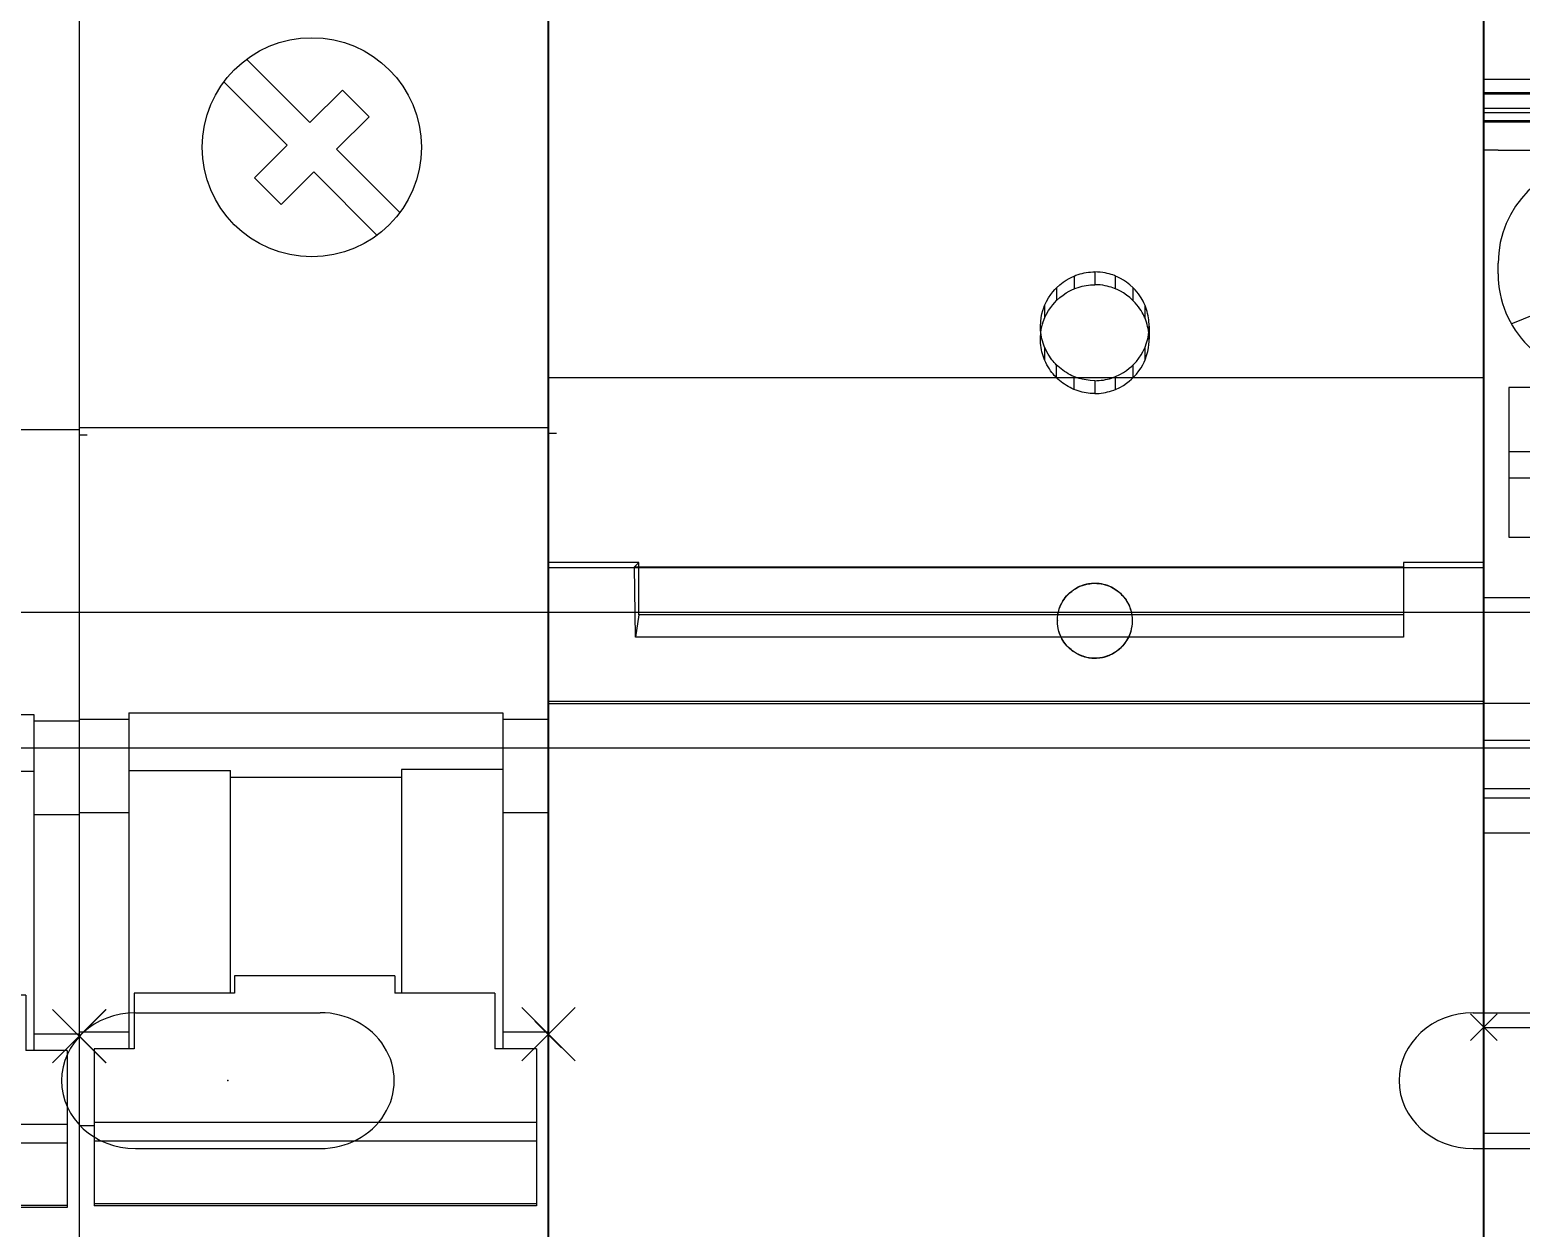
# Model space of a CAD drawing. Header units: inches. Extents: x -13.2 to 36, y -6.6 to 12.8.
# Drawn here: x 23.113 to 25.309, y 2.533 to 4.298 of the extents above; entities that cross this region are included whole.
import ezdxf
from ezdxf.enums import TextEntityAlignment as Align

# ---------------------------------------------------------------- set-up
doc = ezdxf.new("R2010")
doc.units = ezdxf.units.IN
doc.header["$MEASUREMENT"] = 0
for name, color, linetype in [('MAIN-1', 7, 'Continuous'), ('MAIN-2', 7, 'Continuous'), ('PSYMS', 7, 'Continuous'), ('SYMS', 7, 'Continuous')]:
    doc.layers.add(name, color=color, linetype=linetype)
doc.styles.get("Standard").update_dxf_attribs({"font": 'arial.ttf'})

# ---------------------------------------------------------------- blocks, each defined once
blk = doc.blocks.new('FP_FAZ-xxx-1-NA')
for p, q in [((0, 1.6142), (0, -1.5945)), ((0.691, 1.6142), (0.691, -0.0948)), ((0.3396, 1.3454), (0.2463, 1.4387)), ((0.2129, 1.4053), (0.3062, 1.312)), ((0.3875, 1.3933), (0.3396, 1.3454)), ((0.4268, 1.354), (0.3875, 1.3933)), ((0.3789, 1.3061), (0.4268, 1.354)), ((0.3062, 1.312), (0.2583, 1.2641)), ((0.4722, 1.2128), (0.3789, 1.3061)), ((0.2583, 1.2641), (0.2976, 1.2248)), ((0.2976, 1.2248), (0.3455, 1.2727)), ((0.3455, 1.2727), (0.4387, 1.1794)), ((0.691, 0.8957), (0, 0.8957)), ((0.7028, 0.8878), (0.691, 0.8878)), ((0.0729, 0.4665), (0, 0.4665)), ((0.0729, 0.4764), (0.624, 0.4764)), ((0.0729, 0.4764), (0.0729, -0.0185)), ((0.624, 0.4764), (0.624, -0.0185)), ((0.691, 0.4665), (0.624, 0.4665)), ((0.0729, 0.3911), (0.2225, 0.3911)), ((0.2225, 0.0631), (0.2225, 0.3911)), ((0.4744, 0.3808), (0.2225, 0.3808)), ((0.624, 0.3925), (0.4744, 0.3925)), ((0.4744, 0.3925), (0.4744, 0.0631)), ((0.0729, 0.3287), (0, 0.3287)), ((0.691, 0.3287), (0.624, 0.3287)), ((0.4646, 0.0888), (0.2284, 0.0888)), ((0.2284, 0.0888), (0.2284, 0.0631)), ((0.4646, 0.0888), (0.4646, 0.0631)), ((0.2284, 0.0631), (0.0807, 0.0631)), ((0.0807, 0.0631), (0.0807, -0.0185)), ((0.6122, 0.0631), (0.4646, 0.0631)), ((0.6122, 0.0631), (0.6122, -0.0185)), ((0.0394, 0.0394), (-0.0394, -0.0394)), ((-0.0394, 0.0394), (0.0394, -0.0394)), ((0.7303, 0.0421), (0.6516, -0.0366)), ((0.6516, 0.0421), (0.7303, -0.0366)), ((0.0729, 0.0059), (0, 0.0059)), ((0.691, 0.0059), (0.624, 0.0059)), ((0.0217, -0.0185), (0.0217, -0.2498)), ((0.0807, -0.0185), (0.0217, -0.0185)), ((0.6732, -0.0185), (0.6122, -0.0185)), ((0.6732, -0.0185), (0.6732, -0.2498)), ((0.691, -0.0948), (0.691, -1.5945)), ((0.6732, -0.1272), (0.0217, -0.1272)), ((0.0217, -0.1319), (0, -0.1319)), ((0.6732, -0.1549), (0.0217, -0.1549)), ((0.6732, -0.2468), (0.0217, -0.2468)), ((0.6732, -0.2498), (0.0217, -0.2498))]:
    blk.add_line(p, q)
blk.add_circle((0.3425, 1.3091), 0.1614)
blk = doc.blocks.new('11104663')
for p, q in [((-0.0297, 64.8474), (0.0097, 64.808)), ((-0.0297, 64.808), (0.0097, 64.8474)), ((1.3483, 64.8581), (1.3876, 64.8188)), ((1.3483, 64.8188), (1.3876, 64.8581))]:
    blk.add_line(p, q)
at = {"layer": 'MAIN-1'}
for p, q in [((-0.01, 62.3658), (-0.01, 67.4839)), ((-0.0096, 67.4835), (-0.0096, 63.7298)), ((1.3676, 63.7298), (1.3676, 67.4835)), ((1.368, 67.4839), (1.368, 62.3658)), ((0.7483, 65.9357), (0.753, 65.9388)), ((0.753, 65.9388), (0.7573, 65.9413)), ((0.7573, 65.9413), (0.7612, 65.9433)), ((0.7612, 65.9433), (0.7645, 65.9447)), ((0.7645, 65.9447), (0.7674, 65.9459)), ((0.7645, 65.9447), (0.7645, 65.942)), ((0.7645, 65.942), (0.7645, 65.9393)), ((0.7645, 65.9393), (0.7645, 65.9366)), ((0.7674, 65.9459), (0.7704, 65.9469)), ((0.7704, 65.9469), (0.7734, 65.9478)), ((0.7734, 65.9478), (0.7764, 65.9486)), ((0.7764, 65.9486), (0.7795, 65.9493)), ((0.7795, 65.9493), (0.7826, 65.9498)), ((0.7826, 65.9498), (0.7857, 65.9503)), ((0.7857, 65.9503), (0.7888, 65.9506)), ((0.7888, 65.9506), (0.792, 65.9508)), ((0.792, 65.9508), (0.7951, 65.9508)), ((0.7951, 65.9508), (0.7951, 65.932)), ((0.7992, 65.9507), (0.7951, 65.9508)), ((0.8031, 65.9504), (0.7992, 65.9507)), ((0.8068, 65.95), (0.8031, 65.9504)), ((0.8103, 65.9494), (0.8068, 65.95)), ((0.8135, 65.9487), (0.8103, 65.9494)), ((0.8165, 65.9479), (0.8135, 65.9487)), ((0.8192, 65.9471), (0.8165, 65.9479)), ((0.8217, 65.9463), (0.8192, 65.9471)), ((0.8239, 65.9455), (0.8217, 65.9463)), ((0.8258, 65.9447), (0.8239, 65.9455)), ((0.8258, 65.942), (0.8258, 65.9447)), ((0.8291, 65.9433), (0.8258, 65.9447)), ((0.8258, 65.9393), (0.8258, 65.942)), ((0.8258, 65.9366), (0.8258, 65.9393)), ((0.8329, 65.9413), (0.8291, 65.9433)), ((0.8373, 65.9388), (0.8329, 65.9413)), ((0.8419, 65.9357), (0.8373, 65.9388)), ((0.727, 65.9128), (0.7302, 65.9175)), ((0.7302, 65.9175), (0.7332, 65.9215)), ((0.7332, 65.9215), (0.736, 65.9247)), ((0.736, 65.9247), (0.7385, 65.9273)), ((0.7385, 65.9273), (0.7434, 65.9319)), ((0.7385, 65.9273), (0.7385, 65.9246)), ((0.7385, 65.9246), (0.7385, 65.9219)), ((0.7385, 65.9219), (0.7385, 65.9192)), ((0.7385, 65.9192), (0.7385, 65.9165)), ((0.7385, 65.9165), (0.7385, 65.9138)), ((0.7434, 65.9319), (0.7483, 65.9357)), ((0.7434, 65.913), (0.7483, 65.9168)), ((0.7483, 65.9168), (0.753, 65.92)), ((0.753, 65.92), (0.7573, 65.9225)), ((0.7573, 65.9225), (0.7612, 65.9244)), ((0.7612, 65.9244), (0.7645, 65.9259)), ((0.7645, 65.9366), (0.7645, 65.9339)), ((0.7645, 65.9339), (0.7645, 65.9312)), ((0.7645, 65.9312), (0.7645, 65.9285)), ((0.7645, 65.9285), (0.7645, 65.9259)), ((0.7645, 65.9259), (0.7674, 65.927)), ((0.7674, 65.927), (0.7704, 65.928)), ((0.7704, 65.928), (0.7734, 65.929)), ((0.7734, 65.929), (0.7764, 65.9297)), ((0.7764, 65.9297), (0.7795, 65.9304)), ((0.7795, 65.9304), (0.7826, 65.931)), ((0.7826, 65.931), (0.7857, 65.9314)), ((0.7857, 65.9314), (0.7888, 65.9317)), ((0.7888, 65.9317), (0.792, 65.9319)), ((0.792, 65.9319), (0.7951, 65.932)), ((0.7992, 65.9319), (0.7951, 65.932)), ((0.8031, 65.9316), (0.7992, 65.9319)), ((0.8068, 65.9311), (0.8031, 65.9316)), ((0.8103, 65.9305), (0.8068, 65.9311)), ((0.8135, 65.9298), (0.8103, 65.9305)), ((0.8165, 65.9291), (0.8135, 65.9298)), ((0.8192, 65.9282), (0.8165, 65.9291)), ((0.8217, 65.9274), (0.8192, 65.9282)), ((0.8239, 65.9266), (0.8217, 65.9274)), ((0.8258, 65.9258), (0.8239, 65.9266)), ((0.8258, 65.9339), (0.8258, 65.9366)), ((0.8258, 65.9312), (0.8258, 65.9339)), ((0.8258, 65.9285), (0.8258, 65.9312)), ((0.8258, 65.9258), (0.8258, 65.9285)), ((0.8291, 65.9244), (0.8258, 65.9258)), ((0.8329, 65.9224), (0.8291, 65.9244)), ((0.8373, 65.9199), (0.8329, 65.9224)), ((0.8419, 65.9168), (0.8373, 65.9199)), ((0.8468, 65.9319), (0.8419, 65.9357)), ((0.8468, 65.913), (0.8419, 65.9168)), ((0.8518, 65.9273), (0.8468, 65.9319)), ((0.8546, 65.9243), (0.8518, 65.9273)), ((0.8518, 65.9246), (0.8518, 65.9273)), ((0.8518, 65.9219), (0.8518, 65.9246)), ((0.8518, 65.9192), (0.8518, 65.9219)), ((0.8518, 65.9165), (0.8518, 65.9192)), ((0.8518, 65.9138), (0.8518, 65.9165)), ((0.8571, 65.9214), (0.8546, 65.9243)), ((0.8594, 65.9185), (0.8571, 65.9214)), ((0.8614, 65.9156), (0.8594, 65.9185)), ((0.7172, 65.8891), (0.7185, 65.8939)), ((0.7185, 65.8939), (0.7199, 65.898)), ((0.7199, 65.898), (0.7212, 65.9014)), ((0.7212, 65.9014), (0.724, 65.9075)), ((0.7212, 65.9014), (0.7212, 65.8987)), ((0.7212, 65.8987), (0.7212, 65.896)), ((0.7212, 65.896), (0.7212, 65.8933)), ((0.724, 65.9075), (0.727, 65.9128)), ((0.724, 65.8886), (0.727, 65.894)), ((0.727, 65.894), (0.7302, 65.8986)), ((0.7302, 65.8986), (0.7332, 65.9026)), ((0.7332, 65.9026), (0.736, 65.9059)), ((0.736, 65.9059), (0.7385, 65.9085)), ((0.7385, 65.9138), (0.7385, 65.9112)), ((0.7385, 65.9085), (0.7434, 65.913)), ((0.7385, 65.9112), (0.7385, 65.9085)), ((0.8518, 65.9084), (0.8468, 65.913)), ((0.8518, 65.9111), (0.8518, 65.9138)), ((0.8518, 65.9084), (0.8518, 65.9111)), ((0.8546, 65.9055), (0.8518, 65.9084)), ((0.8571, 65.9025), (0.8546, 65.9055)), ((0.8594, 65.8996), (0.8571, 65.9025)), ((0.8614, 65.8967), (0.8594, 65.8996)), ((0.8632, 65.9128), (0.8614, 65.9156)), ((0.8632, 65.894), (0.8614, 65.8967)), ((0.8648, 65.9102), (0.8632, 65.9128)), ((0.8648, 65.8913), (0.8632, 65.894)), ((0.8661, 65.9077), (0.8648, 65.9102)), ((0.8673, 65.9054), (0.8661, 65.9077)), ((0.8682, 65.9032), (0.8673, 65.9054)), ((0.8691, 65.9013), (0.8682, 65.9032)), ((0.8702, 65.8984), (0.8691, 65.9013)), ((0.8691, 65.8987), (0.8691, 65.9013)), ((0.8691, 65.896), (0.8691, 65.8987)), ((0.8691, 65.8933), (0.8691, 65.896)), ((0.8712, 65.8955), (0.8702, 65.8984)), ((0.8721, 65.8925), (0.8712, 65.8955)), ((0.7151, 65.8708), (0.7154, 65.8775)), ((0.7154, 65.8775), (0.7161, 65.8836)), ((0.7161, 65.8836), (0.7172, 65.8891)), ((0.7172, 65.87), (0.7181, 65.8737)), ((0.7181, 65.8737), (0.7192, 65.8771)), ((0.7192, 65.8771), (0.7202, 65.88)), ((0.7202, 65.88), (0.7212, 65.8825)), ((0.7212, 65.8933), (0.7212, 65.8906)), ((0.7212, 65.8906), (0.7212, 65.8879)), ((0.7212, 65.8825), (0.724, 65.8886)), ((0.7212, 65.8879), (0.7212, 65.8852)), ((0.7212, 65.8852), (0.7212, 65.8825)), ((0.8661, 65.8888), (0.8648, 65.8913)), ((0.8673, 65.8865), (0.8661, 65.8888)), ((0.8682, 65.8844), (0.8673, 65.8865)), ((0.8691, 65.8825), (0.8682, 65.8844)), ((0.8691, 65.8906), (0.8691, 65.8933)), ((0.8691, 65.8879), (0.8691, 65.8906)), ((0.8691, 65.8852), (0.8691, 65.8879)), ((0.8691, 65.8825), (0.8691, 65.8852)), ((0.8702, 65.8796), (0.8691, 65.8825)), ((0.8712, 65.8766), (0.8702, 65.8796)), ((0.8721, 65.8736), (0.8712, 65.8766)), ((0.8729, 65.8894), (0.8721, 65.8925)), ((0.8729, 65.8705), (0.8721, 65.8736)), ((0.8736, 65.8864), (0.8729, 65.8894)), ((0.8741, 65.8833), (0.8736, 65.8864)), ((0.8746, 65.8802), (0.8741, 65.8833)), ((0.8749, 65.8771), (0.8746, 65.8802)), ((0.8751, 65.8739), (0.8749, 65.8771)), ((0.8751, 65.8708), (0.8751, 65.8739)), ((0.7152, 65.8677), (0.7151, 65.8708)), ((0.7151, 65.8708), (0.7151, 65.8707)), ((0.7153, 65.8645), (0.7152, 65.8677)), ((0.7156, 65.8614), (0.7153, 65.8645)), ((0.7161, 65.8583), (0.7156, 65.8614)), ((0.7157, 65.8613), (0.7163, 65.8658)), ((0.7166, 65.8552), (0.7161, 65.8583)), ((0.7163, 65.8658), (0.7172, 65.87)), ((0.7173, 65.8522), (0.7166, 65.8552)), ((0.7181, 65.8491), (0.7173, 65.8522)), ((0.8714, 65.8465), (0.873, 65.8525)), ((0.8736, 65.8675), (0.8729, 65.8705)), ((0.873, 65.8525), (0.8741, 65.858)), ((0.8741, 65.8644), (0.8736, 65.8675)), ((0.8746, 65.8613), (0.8741, 65.8644)), ((0.8741, 65.858), (0.8748, 65.8629)), ((0.8748, 65.8629), (0.8751, 65.8672)), ((0.8751, 65.8672), (0.8751, 65.8708)), ((0.8751, 65.8708), (0.8751, 65.8707)), ((0.719, 65.8461), (0.7181, 65.8491)), ((0.72, 65.8431), (0.719, 65.8461)), ((0.7211, 65.8402), (0.72, 65.8431)), ((0.7228, 65.8365), (0.7211, 65.8402)), ((0.7245, 65.833), (0.7228, 65.8365)), ((0.7264, 65.8297), (0.7245, 65.833)), ((0.7282, 65.8268), (0.7264, 65.8297)), ((0.8601, 65.824), (0.8632, 65.8287)), ((0.8632, 65.8287), (0.8657, 65.833)), ((0.8657, 65.833), (0.8677, 65.8369)), ((0.8677, 65.8369), (0.8691, 65.8402)), ((0.8691, 65.8402), (0.8714, 65.8465)), ((0.7301, 65.8241), (0.7282, 65.8268)), ((0.7319, 65.8216), (0.7301, 65.8241)), ((0.7337, 65.8194), (0.7319, 65.8216)), ((0.7354, 65.8174), (0.7337, 65.8194)), ((0.737, 65.8157), (0.7354, 65.8174)), ((0.7384, 65.8142), (0.737, 65.8157)), ((0.7407, 65.812), (0.7384, 65.8142)), ((0.743, 65.8099), (0.7407, 65.812)), ((0.7455, 65.8079), (0.743, 65.8099)), ((0.748, 65.806), (0.7455, 65.8079)), ((0.7506, 65.8042), (0.748, 65.806)), ((0.842, 65.8058), (0.8459, 65.8089)), ((0.8459, 65.8089), (0.8492, 65.8117)), ((0.8492, 65.8117), (0.8518, 65.8142)), ((0.8518, 65.8142), (0.8563, 65.8191)), ((0.8563, 65.8191), (0.8601, 65.824)), ((0.7532, 65.8025), (0.7506, 65.8042)), ((0.7559, 65.8009), (0.7532, 65.8025)), ((0.7587, 65.7994), (0.7559, 65.8009)), ((0.7615, 65.798), (0.7587, 65.7994)), ((0.7644, 65.7968), (0.7615, 65.798)), ((0.7677, 65.7955), (0.7644, 65.7968)), ((0.7719, 65.7941), (0.7677, 65.7955)), ((0.7767, 65.7928), (0.7719, 65.7941)), ((0.7822, 65.7917), (0.7767, 65.7928)), ((0.7884, 65.7909), (0.7822, 65.7917)), ((0.7951, 65.7906), (0.7884, 65.7909)), ((0.7951, 65.7906), (0.7983, 65.7907)), ((0.7983, 65.7907), (0.8014, 65.7909)), ((0.8014, 65.7909), (0.8046, 65.7912)), ((0.8046, 65.7912), (0.8077, 65.7916)), ((0.8077, 65.7916), (0.8108, 65.7922)), ((0.8108, 65.7922), (0.8138, 65.7928)), ((0.8138, 65.7928), (0.8169, 65.7936)), ((0.8169, 65.7936), (0.8199, 65.7946)), ((0.8199, 65.7946), (0.8229, 65.7956)), ((0.8229, 65.7956), (0.8258, 65.7968)), ((0.8258, 65.7968), (0.8319, 65.7996)), ((0.8319, 65.7996), (0.8373, 65.8027)), ((0.8373, 65.8027), (0.842, 65.8058)), ((0.7559, 65.4761), (0.7585, 65.4786)), ((0.7559, 65.4757), (0.7585, 65.4782)), ((0.7585, 65.4786), (0.7611, 65.4808)), ((0.7585, 65.4782), (0.7611, 65.4804)), ((0.7585, 65.4786), (0.7585, 65.4785)), ((0.7585, 65.4786), (0.7585, 65.4786)), ((0.7585, 65.4785), (0.7585, 65.4784)), ((0.7585, 65.4785), (0.7585, 65.4785)), ((0.7585, 65.4784), (0.7585, 65.4783)), ((0.7585, 65.4783), (0.7585, 65.4782)), ((0.7585, 65.4783), (0.7585, 65.4783)), ((0.7611, 65.4808), (0.7638, 65.4828)), ((0.7611, 65.4804), (0.7638, 65.4825)), ((0.7638, 65.4828), (0.7667, 65.4847)), ((0.7638, 65.4825), (0.7667, 65.4843)), ((0.7667, 65.4847), (0.7697, 65.4864)), ((0.7667, 65.4843), (0.7697, 65.486)), ((0.7697, 65.4864), (0.7728, 65.4879)), ((0.7697, 65.486), (0.7728, 65.4875)), ((0.7728, 65.4879), (0.776, 65.4892)), ((0.7728, 65.4875), (0.776, 65.4888)), ((0.776, 65.4892), (0.7772, 65.4896)), ((0.776, 65.4888), (0.7772, 65.4892)), ((0.776, 65.4892), (0.776, 65.4891)), ((0.776, 65.4891), (0.776, 65.489)), ((0.776, 65.4891), (0.776, 65.4891)), ((0.776, 65.489), (0.776, 65.4889)), ((0.776, 65.489), (0.776, 65.489)), ((0.776, 65.4889), (0.776, 65.4888)), ((0.776, 65.4889), (0.776, 65.4889)), ((0.7772, 65.4896), (0.7785, 65.49)), ((0.7772, 65.4892), (0.7785, 65.4897)), ((0.7785, 65.49), (0.78, 65.4905)), ((0.7785, 65.4897), (0.78, 65.4901)), ((0.78, 65.4905), (0.7817, 65.4909)), ((0.78, 65.4901), (0.7817, 65.4906)), ((0.7817, 65.4909), (0.7836, 65.4914)), ((0.7817, 65.4906), (0.7836, 65.491)), ((0.7836, 65.4914), (0.7856, 65.4918)), ((0.7836, 65.491), (0.7856, 65.4914)), ((0.7856, 65.4918), (0.7878, 65.4921)), ((0.7856, 65.4914), (0.7878, 65.4917)), ((0.7878, 65.4921), (0.7901, 65.4924)), ((0.7878, 65.4917), (0.7901, 65.492)), ((0.7901, 65.4924), (0.7925, 65.4925)), ((0.7901, 65.492), (0.7925, 65.4922)), ((0.7925, 65.4925), (0.7951, 65.4926)), ((0.7925, 65.4922), (0.7951, 65.4922)), ((0.7951, 65.4926), (0.7951, 65.4922)), ((0.7951, 65.4926), (0.7982, 65.4925)), ((0.7951, 65.4922), (0.7982, 65.4921)), ((0.7982, 65.4925), (0.8013, 65.4923)), ((0.7982, 65.4921), (0.8013, 65.4919)), ((0.8013, 65.4923), (0.8044, 65.4918)), ((0.8013, 65.4919), (0.8044, 65.4914)), ((0.8044, 65.4918), (0.8075, 65.4912)), ((0.8044, 65.4914), (0.8075, 65.4908)), ((0.8075, 65.4912), (0.8106, 65.4904)), ((0.8075, 65.4908), (0.8106, 65.49)), ((0.8106, 65.4904), (0.8137, 65.4894)), ((0.8106, 65.49), (0.8137, 65.489)), ((0.8137, 65.4894), (0.8137, 65.4893)), ((0.8137, 65.4894), (0.8166, 65.4882)), ((0.8137, 65.4893), (0.8137, 65.4892)), ((0.8137, 65.4893), (0.8137, 65.4893)), ((0.8137, 65.4892), (0.8137, 65.4891)), ((0.8137, 65.4892), (0.8137, 65.4892)), ((0.8137, 65.4891), (0.8137, 65.489)), ((0.8137, 65.489), (0.8137, 65.489)), ((0.8137, 65.489), (0.8166, 65.4879)), ((0.8166, 65.4882), (0.8195, 65.4869)), ((0.8166, 65.4879), (0.8195, 65.4865)), ((0.8195, 65.4869), (0.8224, 65.4854)), ((0.8195, 65.4865), (0.8224, 65.485)), ((0.8224, 65.4854), (0.8252, 65.4836)), ((0.8224, 65.485), (0.8252, 65.4832)), ((0.8252, 65.4836), (0.8281, 65.4816)), ((0.8252, 65.4832), (0.8281, 65.4812)), ((0.8281, 65.4816), (0.8309, 65.4794)), ((0.8281, 65.4812), (0.8309, 65.479)), ((0.8309, 65.4794), (0.8309, 65.4793)), ((0.8309, 65.4794), (0.8328, 65.4777)), ((0.8309, 65.4793), (0.8309, 65.4792)), ((0.8309, 65.4793), (0.8309, 65.4793)), ((0.8309, 65.4792), (0.8309, 65.4791)), ((0.8309, 65.4792), (0.8309, 65.4792)), ((0.8309, 65.4791), (0.8309, 65.479)), ((0.8309, 65.479), (0.8309, 65.479)), ((0.8309, 65.479), (0.8328, 65.4773)), ((0.8328, 65.4777), (0.8346, 65.4758)), ((0.8328, 65.4773), (0.8346, 65.4755)), ((0.742, 65.4521), (0.7428, 65.4547)), ((0.7428, 65.4547), (0.7438, 65.4575)), ((0.7428, 65.4544), (0.7438, 65.4571)), ((0.7438, 65.4575), (0.7443, 65.4588)), ((0.7438, 65.4571), (0.7443, 65.4584)), ((0.7438, 65.4575), (0.7438, 65.4574)), ((0.7438, 65.4574), (0.7438, 65.4573)), ((0.7438, 65.4574), (0.7438, 65.4574)), ((0.7438, 65.4573), (0.7438, 65.4572)), ((0.7438, 65.4572), (0.7438, 65.4571)), ((0.7438, 65.4572), (0.7438, 65.4572)), ((0.7438, 65.4571), (0.7438, 65.4571)), ((0.7443, 65.4588), (0.745, 65.4603)), ((0.7443, 65.4584), (0.745, 65.46)), ((0.745, 65.4603), (0.7459, 65.4622)), ((0.745, 65.46), (0.7459, 65.4618)), ((0.7459, 65.4622), (0.747, 65.4642)), ((0.7459, 65.4618), (0.747, 65.4638)), ((0.747, 65.4642), (0.7482, 65.4664)), ((0.747, 65.4638), (0.7482, 65.466)), ((0.7482, 65.4664), (0.7498, 65.4687)), ((0.7482, 65.466), (0.7498, 65.4683)), ((0.7498, 65.4687), (0.7515, 65.4711)), ((0.7498, 65.4683), (0.7515, 65.4708)), ((0.7515, 65.4711), (0.7536, 65.4736)), ((0.7515, 65.4708), (0.7536, 65.4732)), ((0.7536, 65.4736), (0.7559, 65.4761)), ((0.7536, 65.4732), (0.7559, 65.4757)), ((0.8346, 65.4758), (0.8364, 65.4739)), ((0.8346, 65.4755), (0.8364, 65.4736)), ((0.8364, 65.4739), (0.8381, 65.472)), ((0.8364, 65.4736), (0.8381, 65.4716)), ((0.8381, 65.472), (0.8396, 65.4699)), ((0.8381, 65.4716), (0.8396, 65.4695)), ((0.8396, 65.4699), (0.8411, 65.4677)), ((0.8396, 65.4695), (0.8411, 65.4674)), ((0.8411, 65.4677), (0.8425, 65.4655)), ((0.8411, 65.4674), (0.8425, 65.4651)), ((0.8425, 65.4655), (0.8438, 65.4632)), ((0.8425, 65.4651), (0.8438, 65.4628)), ((0.8438, 65.4632), (0.845, 65.4608)), ((0.8438, 65.4628), (0.845, 65.4605)), ((0.845, 65.4608), (0.8461, 65.4584)), ((0.845, 65.4605), (0.8461, 65.458)), ((0.8461, 65.4584), (0.8461, 65.4583)), ((0.8461, 65.4584), (0.8468, 65.4565)), ((0.8461, 65.4583), (0.8461, 65.4582)), ((0.8461, 65.4583), (0.8461, 65.4583)), ((0.8461, 65.4582), (0.8461, 65.4581)), ((0.8461, 65.4582), (0.8461, 65.4582)), ((0.8461, 65.4581), (0.8461, 65.458)), ((0.8461, 65.4581), (0.8461, 65.4581)), ((0.8461, 65.458), (0.8468, 65.4562)), ((0.8468, 65.4565), (0.8475, 65.4546)), ((0.8468, 65.4562), (0.8474, 65.4543)), ((0.8475, 65.4546), (0.8481, 65.4527)), ((0.74, 65.4396), (0.7401, 65.4412)), ((0.74, 65.4384), (0.7401, 65.4397)), ((0.74, 65.4383), (0.74, 65.4396)), ((0.74, 65.4373), (0.74, 65.4384)), ((0.74, 65.4373), (0.74, 65.4383)), ((0.74, 65.4353), (0.74, 65.4373)), ((0.74, 65.4372), (0.74, 65.4373)), ((0.74, 65.4371), (0.74, 65.4372)), ((0.74, 65.4371), (0.74, 65.4371)), ((0.74, 65.437), (0.74, 65.4371)), ((0.74, 65.437), (0.74, 65.437)), ((0.74, 65.4369), (0.74, 65.437)), ((0.7402, 65.4327), (0.74, 65.4353)), ((0.7401, 65.4412), (0.7403, 65.443)), ((0.7401, 65.4397), (0.7402, 65.4413)), ((0.7402, 65.4413), (0.7403, 65.4431)), ((0.7406, 65.4294), (0.7402, 65.4327)), ((0.7403, 65.443), (0.7405, 65.445)), ((0.7403, 65.4431), (0.7406, 65.445)), ((0.7405, 65.445), (0.7409, 65.4472)), ((0.7406, 65.445), (0.741, 65.4472)), ((0.7409, 65.4472), (0.7414, 65.4496)), ((0.741, 65.4472), (0.7414, 65.4495)), ((0.7414, 65.4496), (0.742, 65.4521)), ((0.7414, 65.4495), (0.7421, 65.4519)), ((0.7421, 65.4519), (0.7428, 65.4544)), ((0.8474, 65.4543), (0.848, 65.4524)), ((0.848, 65.4524), (0.8486, 65.4504)), ((0.8481, 65.4527), (0.8486, 65.4506)), ((0.8486, 65.4506), (0.8491, 65.4485)), ((0.8486, 65.4504), (0.849, 65.4483)), ((0.849, 65.4483), (0.8494, 65.4462)), ((0.8491, 65.4485), (0.8495, 65.4464)), ((0.8494, 65.4462), (0.8498, 65.4441)), ((0.8495, 65.4464), (0.8498, 65.4442)), ((0.8501, 65.4329), (0.8496, 65.4288)), ((0.8498, 65.4442), (0.85, 65.4419)), ((0.8498, 65.4441), (0.85, 65.4418)), ((0.85, 65.4419), (0.8502, 65.4396)), ((0.85, 65.4418), (0.8502, 65.4396)), ((0.8502, 65.4373), (0.8501, 65.4329)), ((0.8502, 65.4396), (0.8502, 65.4373)), ((0.8502, 65.4396), (0.8502, 65.4373)), ((0.8502, 65.4373), (0.8502, 65.4372)), ((0.8502, 65.4372), (0.8502, 65.4371)), ((0.8502, 65.4371), (0.8502, 65.437)), ((0.8502, 65.4371), (0.8502, 65.4371)), ((0.8502, 65.437), (0.8502, 65.4369)), ((0.8502, 65.437), (0.8502, 65.437)), ((0.7412, 65.4257), (0.7406, 65.4294)), ((0.7422, 65.4217), (0.7412, 65.4257)), ((0.7437, 65.4173), (0.7422, 65.4217)), ((0.7451, 65.414), (0.7437, 65.4173)), ((0.7466, 65.4111), (0.7451, 65.414)), ((0.7481, 65.4084), (0.7466, 65.4111)), ((0.8438, 65.4113), (0.8424, 65.4089)), ((0.845, 65.4137), (0.8438, 65.4113)), ((0.8461, 65.4162), (0.845, 65.4137)), ((0.8471, 65.4188), (0.8461, 65.4162)), ((0.848, 65.4218), (0.8471, 65.4188)), ((0.8489, 65.4251), (0.848, 65.4218)), ((0.8496, 65.4288), (0.8489, 65.4251)), ((0.7497, 65.4059), (0.7481, 65.4084)), ((0.7513, 65.4037), (0.7497, 65.4059)), ((0.7529, 65.4017), (0.7513, 65.4037)), ((0.7545, 65.3999), (0.7529, 65.4017)), ((0.7559, 65.3984), (0.7545, 65.3999)), ((0.7572, 65.3971), (0.7559, 65.3984)), ((0.7584, 65.396), (0.7572, 65.3971)), ((0.7601, 65.3946), (0.7584, 65.396)), ((0.7623, 65.3928), (0.7601, 65.3946)), ((0.765, 65.391), (0.7623, 65.3928)), ((0.7681, 65.389), (0.765, 65.391)), ((0.7718, 65.3872), (0.7681, 65.389)), ((0.8242, 65.3903), (0.8211, 65.3885)), ((0.8275, 65.3925), (0.8242, 65.3903)), ((0.8309, 65.3952), (0.8275, 65.3925)), ((0.8328, 65.3969), (0.8309, 65.3952)), ((0.8346, 65.3986), (0.8328, 65.3969)), ((0.8363, 65.4005), (0.8346, 65.3986)), ((0.8379, 65.4024), (0.8363, 65.4005)), ((0.8395, 65.4045), (0.8379, 65.4024)), ((0.841, 65.4067), (0.8395, 65.4045)), ((0.8424, 65.4089), (0.841, 65.4067)), ((0.7759, 65.3854), (0.7718, 65.3872)), ((0.7779, 65.3847), (0.7759, 65.3854)), ((0.7805, 65.3839), (0.7779, 65.3847)), ((0.7835, 65.3832), (0.7805, 65.3839)), ((0.787, 65.3826), (0.7835, 65.3832)), ((0.7909, 65.3821), (0.787, 65.3826)), ((0.7951, 65.382), (0.7909, 65.3821)), ((0.7976, 65.382), (0.7951, 65.382)), ((0.8, 65.3822), (0.7976, 65.382)), ((0.8023, 65.3824), (0.8, 65.3822)), ((0.8044, 65.3827), (0.8023, 65.3824)), ((0.8063, 65.3831), (0.8044, 65.3827)), ((0.8082, 65.3835), (0.8063, 65.3831)), ((0.8098, 65.384), (0.8082, 65.3835)), ((0.8113, 65.3844), (0.8098, 65.384)), ((0.8126, 65.3848), (0.8113, 65.3844)), ((0.8138, 65.3852), (0.8126, 65.3848)), ((0.8158, 65.386), (0.8138, 65.3852)), ((0.8183, 65.3871), (0.8158, 65.386)), ((0.8211, 65.3885), (0.8183, 65.3871))]:
    blk.add_line(p, q, dxfattribs=at)
at = {"layer": 'MAIN-2'}
for p, q in [((0.7151, 65.8707), (0.7151, 65.8684)), ((0.7151, 65.8707), (0.7151, 65.8519)), ((0.7151, 65.8684), (0.7151, 65.866)), ((0.7151, 65.866), (0.7151, 65.8637)), ((0.7151, 65.8637), (0.7151, 65.8613)), ((0.7151, 65.8613), (0.7151, 65.8589)), ((0.7151, 65.8589), (0.7151, 65.8566)), ((0.7151, 65.8566), (0.7151, 65.8542)), ((0.7151, 65.8536), (0.7152, 65.8552)), ((0.7151, 65.8542), (0.7151, 65.8519)), ((0.7151, 65.8519), (0.7151, 65.8536)), ((0.7152, 65.8488), (0.7151, 65.8519)), ((0.7152, 65.8552), (0.7153, 65.8568)), ((0.7153, 65.8568), (0.7154, 65.8583)), ((0.7154, 65.8583), (0.7155, 65.8598)), ((0.7155, 65.8598), (0.7157, 65.8613)), ((0.8747, 65.8597), (0.8746, 65.8613)), ((0.8749, 65.8582), (0.8747, 65.8597)), ((0.875, 65.8566), (0.8749, 65.8582)), ((0.8751, 65.8551), (0.875, 65.8566)), ((0.8751, 65.8707), (0.8751, 65.8684)), ((0.8751, 65.8707), (0.8751, 65.8519)), ((0.8751, 65.8684), (0.8751, 65.866)), ((0.8751, 65.866), (0.8751, 65.8637)), ((0.8751, 65.8637), (0.8751, 65.8613)), ((0.8751, 65.8613), (0.8751, 65.859)), ((0.8751, 65.859), (0.8751, 65.8566)), ((0.8751, 65.8566), (0.8751, 65.8542)), ((0.8751, 65.8535), (0.8751, 65.8551)), ((0.8751, 65.8542), (0.8751, 65.8519)), ((0.8751, 65.8519), (0.8751, 65.8535)), ((0.8751, 65.8484), (0.8751, 65.8519)), ((0.7153, 65.8457), (0.7152, 65.8488)), ((0.7156, 65.8425), (0.7153, 65.8457)), ((0.7161, 65.8394), (0.7156, 65.8425)), ((0.7166, 65.8363), (0.7161, 65.8394)), ((0.7173, 65.8333), (0.7166, 65.8363)), ((0.7181, 65.8302), (0.7173, 65.8333)), ((0.719, 65.8272), (0.7181, 65.8302)), ((0.7211, 65.8402), (0.7211, 65.8375)), ((0.7211, 65.8375), (0.7211, 65.8348)), ((0.7211, 65.8348), (0.7211, 65.8321)), ((0.7211, 65.8321), (0.7211, 65.8294)), ((0.7211, 65.8294), (0.7211, 65.8267)), ((0.8691, 65.8375), (0.8691, 65.8402)), ((0.8691, 65.8348), (0.8691, 65.8375)), ((0.8691, 65.8321), (0.8691, 65.8348)), ((0.8691, 65.8294), (0.8691, 65.8321)), ((0.8691, 65.8267), (0.8691, 65.8294)), ((0.8714, 65.8276), (0.873, 65.8336)), ((0.873, 65.8336), (0.8741, 65.8391)), ((0.8741, 65.8391), (0.8748, 65.844)), ((0.8748, 65.844), (0.8751, 65.8484)), ((0.72, 65.8243), (0.719, 65.8272)), ((0.7211, 65.8213), (0.72, 65.8243)), ((0.7211, 65.8267), (0.7211, 65.824)), ((0.7211, 65.824), (0.7211, 65.8213)), ((0.7228, 65.8176), (0.7211, 65.8213)), ((0.7245, 65.8141), (0.7228, 65.8176)), ((0.7264, 65.8109), (0.7245, 65.8141)), ((0.7282, 65.8079), (0.7264, 65.8109)), ((0.7301, 65.8052), (0.7282, 65.8079)), ((0.7384, 65.8142), (0.7384, 65.8115)), ((0.7384, 65.8115), (0.7384, 65.8088)), ((0.7384, 65.8088), (0.7384, 65.8061)), ((0.7384, 65.8061), (0.7384, 65.8034)), ((0.8518, 65.8115), (0.8518, 65.8142)), ((0.8518, 65.8088), (0.8518, 65.8115)), ((0.8518, 65.8061), (0.8518, 65.8088)), ((0.8518, 65.8034), (0.8518, 65.8061)), ((0.8601, 65.8052), (0.8632, 65.8098)), ((0.8632, 65.8098), (0.8657, 65.8142)), ((0.8657, 65.8142), (0.8677, 65.818)), ((0.8677, 65.818), (0.8691, 65.8213)), ((0.8691, 65.8213), (0.8714, 65.8276)), ((0.8691, 65.824), (0.8691, 65.8267)), ((0.8691, 65.8213), (0.8691, 65.824)), ((1.368, 65.795), (-0.01, 65.795)), ((0.7319, 65.8027), (0.7301, 65.8052)), ((0.7337, 65.8005), (0.7319, 65.8027)), ((0.7354, 65.7985), (0.7337, 65.8005)), ((0.737, 65.7968), (0.7354, 65.7985)), ((0.7384, 65.7953), (0.737, 65.7968)), ((0.7384, 65.8034), (0.7384, 65.8007)), ((0.7384, 65.8007), (0.7384, 65.798)), ((0.7384, 65.798), (0.7384, 65.7953)), ((0.7407, 65.7931), (0.7384, 65.7953)), ((0.743, 65.791), (0.7407, 65.7931)), ((0.7455, 65.789), (0.743, 65.791)), ((0.748, 65.7871), (0.7455, 65.789)), ((0.7506, 65.7853), (0.748, 65.7871)), ((0.7532, 65.7836), (0.7506, 65.7853)), ((0.7644, 65.7968), (0.7644, 65.7941)), ((0.7644, 65.7941), (0.7644, 65.7914)), ((0.7644, 65.7914), (0.7644, 65.7887)), ((0.7644, 65.7887), (0.7644, 65.786)), ((0.7644, 65.786), (0.7644, 65.7833)), ((0.7951, 65.7906), (0.7951, 65.7718)), ((0.8258, 65.7941), (0.8258, 65.7968)), ((0.8258, 65.7914), (0.8258, 65.7941)), ((0.8258, 65.7887), (0.8258, 65.7914)), ((0.8258, 65.786), (0.8258, 65.7887)), ((0.8258, 65.7833), (0.8258, 65.786)), ((0.8373, 65.7838), (0.842, 65.7869)), ((0.842, 65.7869), (0.8459, 65.79)), ((0.8459, 65.79), (0.8492, 65.7928)), ((0.8492, 65.7928), (0.8518, 65.7953)), ((0.8518, 65.8007), (0.8518, 65.8034)), ((0.8518, 65.798), (0.8518, 65.8007)), ((0.8518, 65.7953), (0.8563, 65.8003)), ((0.8518, 65.7953), (0.8518, 65.798)), ((0.8563, 65.8003), (0.8601, 65.8052)), ((0.7559, 65.782), (0.7532, 65.7836)), ((0.7587, 65.7805), (0.7559, 65.782)), ((0.7615, 65.7792), (0.7587, 65.7805)), ((0.7644, 65.7779), (0.7615, 65.7792)), ((0.7644, 65.7833), (0.7644, 65.7806)), ((0.7644, 65.7806), (0.7644, 65.7779)), ((0.7677, 65.7766), (0.7644, 65.7779)), ((0.7719, 65.7752), (0.7677, 65.7766)), ((0.7767, 65.7739), (0.7719, 65.7752)), ((0.7822, 65.7728), (0.7767, 65.7739)), ((0.7884, 65.772), (0.7822, 65.7728)), ((0.7951, 65.7718), (0.7884, 65.772)), ((0.7951, 65.7718), (0.7983, 65.7718)), ((0.7983, 65.7718), (0.8014, 65.772)), ((0.8014, 65.772), (0.8046, 65.7723)), ((0.8046, 65.7723), (0.8077, 65.7727)), ((0.8077, 65.7727), (0.8108, 65.7733)), ((0.8108, 65.7733), (0.8138, 65.774)), ((0.8138, 65.774), (0.8169, 65.7748)), ((0.8169, 65.7748), (0.8199, 65.7757)), ((0.8199, 65.7757), (0.8229, 65.7767)), ((0.8229, 65.7767), (0.8258, 65.7779)), ((0.8258, 65.7806), (0.8258, 65.7833)), ((0.8258, 65.7779), (0.8319, 65.7807)), ((0.8258, 65.7779), (0.8258, 65.7806)), ((0.8319, 65.7807), (0.8373, 65.7838)), ((0.1237, 65.5231), (-0.01, 65.5231)), ((0.117, 65.5164), (0.1237, 65.5231)), ((0.1237, 65.4459), (0.1237, 65.5231)), ((1.2498, 65.5231), (1.2498, 65.5164)), ((1.368, 65.5231), (1.2498, 65.5231)), ((1.368, 65.5148), (-0.01, 65.5148)), ((0.1185, 65.4131), (0.117, 65.5164)), ((0.117, 65.5164), (1.2498, 65.5164)), ((1.2498, 65.5164), (1.2498, 65.4131)), ((0.1237, 65.4459), (0.1185, 65.4131)), ((1.2498, 65.4459), (0.1237, 65.4459)), ((0.74, 65.4373), (0.74, 65.4372)), ((0.74, 65.4373), (0.74, 65.4372)), ((0.74, 65.4372), (0.74, 65.4371)), ((0.74, 65.4372), (0.74, 65.4371)), ((0.74, 65.4372), (0.74, 65.4372)), ((0.74, 65.4371), (0.74, 65.437)), ((0.74, 65.4371), (0.74, 65.4371)), ((0.74, 65.4371), (0.74, 65.437)), ((0.74, 65.4371), (0.74, 65.4371)), ((0.74, 65.437), (0.74, 65.4369)), ((0.74, 65.437), (0.74, 65.437)), ((0.74, 65.437), (0.74, 65.4369)), ((0.74, 65.4349), (0.74, 65.4369)), ((0.74, 65.4369), (0.74, 65.4369)), ((0.7402, 65.4323), (0.74, 65.4349)), ((0.8501, 65.4325), (0.8496, 65.4285)), ((0.8502, 65.4369), (0.8501, 65.4325)), ((0.8502, 65.4373), (0.8502, 65.4372)), ((0.8502, 65.4372), (0.8502, 65.4371)), ((0.8502, 65.4372), (0.8502, 65.4372)), ((0.8502, 65.4371), (0.8502, 65.437)), ((0.8502, 65.4371), (0.8502, 65.4371)), ((0.8502, 65.4369), (0.8502, 65.4369)), ((0.8502, 65.437), (0.8502, 65.4369)), ((1.2498, 65.4131), (0.1185, 65.4131)), ((0.7406, 65.4291), (0.7402, 65.4323)), ((0.7412, 65.4254), (0.7406, 65.4291)), ((0.7422, 65.4213), (0.7412, 65.4254)), ((0.7437, 65.4169), (0.7422, 65.4213)), ((0.7437, 65.4173), (0.7437, 65.4172)), ((0.7437, 65.4172), (0.7437, 65.4171)), ((0.7437, 65.4172), (0.7437, 65.4172)), ((0.7437, 65.4171), (0.7437, 65.417)), ((0.7437, 65.417), (0.7437, 65.4169)), ((0.7437, 65.417), (0.7437, 65.417)), ((0.7451, 65.4137), (0.7437, 65.4169)), ((0.7437, 65.4169), (0.7437, 65.4169)), ((0.7466, 65.4107), (0.7451, 65.4137)), ((0.7481, 65.408), (0.7466, 65.4107)), ((0.8438, 65.4109), (0.8424, 65.4085)), ((0.845, 65.4133), (0.8438, 65.4109)), ((0.8461, 65.4159), (0.845, 65.4133)), ((0.8471, 65.4184), (0.8461, 65.4159)), ((0.8461, 65.4162), (0.8461, 65.4161)), ((0.8461, 65.4162), (0.8461, 65.4162)), ((0.8461, 65.4161), (0.8461, 65.416)), ((0.8461, 65.4161), (0.8461, 65.4161)), ((0.8461, 65.416), (0.8461, 65.4159)), ((0.8461, 65.416), (0.8461, 65.416)), ((0.8461, 65.4159), (0.8461, 65.4159)), ((0.848, 65.4214), (0.8471, 65.4184)), ((0.8489, 65.4247), (0.848, 65.4214)), ((0.8496, 65.4285), (0.8489, 65.4247)), ((0.7497, 65.4055), (0.7481, 65.408)), ((0.7513, 65.4033), (0.7497, 65.4055)), ((0.7529, 65.4013), (0.7513, 65.4033)), ((0.7545, 65.3995), (0.7529, 65.4013)), ((0.7559, 65.398), (0.7545, 65.3995)), ((0.7572, 65.3967), (0.7559, 65.398)), ((0.7584, 65.3956), (0.7572, 65.3967)), ((0.7584, 65.396), (0.7584, 65.3959)), ((0.7584, 65.396), (0.7584, 65.396)), ((0.7584, 65.3959), (0.7584, 65.3958)), ((0.7584, 65.3959), (0.7584, 65.3959)), ((0.7584, 65.3958), (0.7584, 65.3957)), ((0.7584, 65.3957), (0.7584, 65.3956)), ((0.7584, 65.3957), (0.7584, 65.3957)), ((0.7601, 65.3942), (0.7584, 65.3956)), ((0.7623, 65.3925), (0.7601, 65.3942)), ((0.765, 65.3906), (0.7623, 65.3925)), ((0.7681, 65.3887), (0.765, 65.3906)), ((0.7718, 65.3868), (0.7681, 65.3887)), ((0.8242, 65.3899), (0.8211, 65.3881)), ((0.8275, 65.3921), (0.8242, 65.3899)), ((0.8309, 65.3948), (0.8275, 65.3921)), ((0.8328, 65.3965), (0.8309, 65.3948)), ((0.8309, 65.3952), (0.8309, 65.3951)), ((0.8309, 65.3952), (0.8309, 65.3952)), ((0.8309, 65.3951), (0.8309, 65.395)), ((0.8309, 65.3951), (0.8309, 65.3951)), ((0.8309, 65.395), (0.8309, 65.3949)), ((0.8309, 65.3949), (0.8309, 65.3948)), ((0.8309, 65.3949), (0.8309, 65.3949)), ((0.8346, 65.3983), (0.8328, 65.3965)), ((0.8363, 65.4001), (0.8346, 65.3983)), ((0.8379, 65.4021), (0.8363, 65.4001)), ((0.8395, 65.4041), (0.8379, 65.4021)), ((0.841, 65.4063), (0.8395, 65.4041)), ((0.8424, 65.4085), (0.841, 65.4063)), ((0.7759, 65.385), (0.7718, 65.3868)), ((0.7759, 65.3854), (0.7759, 65.3853)), ((0.7759, 65.3854), (0.7759, 65.3854)), ((0.7759, 65.3853), (0.7759, 65.3852)), ((0.7759, 65.3853), (0.7759, 65.3853)), ((0.7759, 65.3852), (0.7759, 65.3851)), ((0.7759, 65.3852), (0.7759, 65.3852)), ((0.7759, 65.3851), (0.7759, 65.385)), ((0.7779, 65.3843), (0.7759, 65.385)), ((0.7805, 65.3836), (0.7779, 65.3843)), ((0.7835, 65.3828), (0.7805, 65.3836)), ((0.787, 65.3822), (0.7835, 65.3828)), ((0.7909, 65.3817), (0.787, 65.3822)), ((0.7951, 65.3816), (0.7909, 65.3817)), ((0.7951, 65.382), (0.7951, 65.3816)), ((0.7976, 65.3816), (0.7951, 65.3816)), ((0.8, 65.3818), (0.7976, 65.3816)), ((0.8023, 65.382), (0.8, 65.3818)), ((0.8044, 65.3824), (0.8023, 65.382)), ((0.8063, 65.3827), (0.8044, 65.3824)), ((0.8082, 65.3832), (0.8063, 65.3827)), ((0.8098, 65.3836), (0.8082, 65.3832)), ((0.8113, 65.384), (0.8098, 65.3836)), ((0.8126, 65.3845), (0.8113, 65.384)), ((0.8138, 65.3848), (0.8126, 65.3845)), ((0.8158, 65.3856), (0.8138, 65.3848)), ((0.8138, 65.3852), (0.8138, 65.3851)), ((0.8138, 65.3852), (0.8138, 65.3852)), ((0.8138, 65.3851), (0.8138, 65.385)), ((0.8138, 65.3851), (0.8138, 65.3851)), ((0.8138, 65.385), (0.8138, 65.3849)), ((0.8138, 65.385), (0.8138, 65.385)), ((0.8138, 65.3849), (0.8138, 65.3848)), ((0.8183, 65.3867), (0.8158, 65.3856)), ((0.8211, 65.3881), (0.8183, 65.3867)), ((1.368, 65.318), (-0.01, 65.318)), ((1.368, 65.3146), (-0.01, 65.3146))]:
    blk.add_line(p, q, dxfattribs=at)
blk = doc.blocks.new('FP_Phoenix Contact_3212166')
at = {"layer": 'MAIN-1'}
for p, q in [((-1.748, 0.3208), (-1.748, 0)), ((-1.7264, 0.3208), (-1.7264, 0)), ((-1.7052, 0.3208), (-1.7052, 0)), ((-1.6985, 0.3208), (-1.6985, 0)), ((-0.9851, 0), (-0.9851, 0.3208)), ((-0.1959, 0), (-0.1959, 0.3208)), ((-1.0739, 0.0374), (-1.0739, 0.1325)), ((-1.1999, 0.0374), (-1.1999, 0.1293)), ((-1.1605, 0.1293), (-1.1605, 0.0374)), ((-1.3881, 0.041), (-1.4027, 0.0772)), ((-1.2944, 0.0866), (-1.2944, 0.0374)), ((-0.8294, 0), (-0.8294, 0.0797)), ((-0.3516, 0), (-0.3516, 0.0797)), ((-1.2944, 0.0374), (-1.0739, 0.0374)), ((-1.748, 0), (-1.7264, 0)), ((-1.7264, 0), (-1.7052, 0)), ((-1.7052, 0), (-1.6985, 0)), ((-1.6985, 0), (-0.9851, 0)), ((-1.4616, 0.0216), (-1.4774, 0.0216)), ((-0.9851, 0), (-0.8294, 0)), ((-0.3516, 0), (-0.8294, 0)), ((-0.3516, 0), (-0.1959, 0)), ((-0.1959, 0), (-0.0011, 0))]:
    blk.add_line(p, q, dxfattribs=at)
for centre, start, end in [((-1.4774, 0.1712), 180, 270), ((-1.4616, 0.1712), 270, 0)]:
    blk.add_arc(centre, 0.1496, start, end, dxfattribs=at)
at = {"layer": 'MAIN-2'}
for p, q in [((-1.7283, 0.3208), (-1.7283, 0)), ((-1.6868, 0.3208), (-1.6868, 0)), ((-1.6857, 0), (-1.6857, 0.3208)), ((-1.6436, 0.0216), (-1.6436, 0.3087)), ((-0.7742, 0.3208), (-0.7742, 0)), ((-0.7033, 0.3208), (-0.7033, 0)), ((-0.6892, 0.3208), (-0.6892, 0)), ((-0.638, 0.3208), (-0.638, 0)), ((-1.6869, 0.0623), (-1.6869, 0)), ((-1.6851, 0.0588), (-1.6851, 0)), ((-1.2944, 0.0374), (-1.2944, 0.0374)), ((-1.1999, 0.0374), (-1.1999, 0.0374)), ((-1.1605, 0.0374), (-1.1605, 0.0374)), ((-1.0739, 0.0374), (-1.0739, 0.0374)), ((-1.748, 0), (-1.748, 0)), ((-1.748, 0), (-1.748, 0)), ((-1.6436, 0.0216), (-1.6436, 0)), ((-1.4774, 0.0216), (-1.4774, 0.0216)), ((-1.4616, 0.0216), (-1.4616, 0.0216)), ((-0.9851, 0), (-0.9851, 0)), ((-0.6892, 0), (-0.6892, 0)), ((-0.638, 0), (-0.638, 0)), ((-0.1959, 0), (-0.1959, 0))]:
    blk.add_line(p, q, dxfattribs=at)
blk = doc.blocks.new('HDINA39D')
for p, q in [((0, 0.69), (16.5, 0.69)), ((0, 0.49), (16.5, 0.49)), ((4.784, 0.1), (5.056, 0.1)), ((6.754, 0.1), (7.026, 0.1)), ((4.784, -0.1), (5.056, -0.1)), ((6.754, -0.1), (7.026, -0.1))]:
    blk.add_line(p, q)
for centre, major_axis, start_param, end_param in [((4.784, 0), (-0.109, 0), -1.570796, 1.570794), ((5.056, 0), (0.109, 0), 4.712386, 7.853986), ((6.754, 0), (-0.109, 0), -1.570796, 1.570794)]:
    blk.add_ellipse(centre, major_axis=major_axis, ratio=0.917668, start_param=start_param, end_param=end_param)
blk.add_point((4.92, 0))
at = {"flags": 11}
for p in [(2.95, 0), (12.8, 0)]:
    blk.add_attdef('NC', text='', height=0.01, rotation=270, dxfattribs=at).set_placement(p, align=Align.MIDDLE)

msp = doc.modelspace()

# ---------------------------------------------------------------- block references
at = {"layer": 'PSYMS'}
for name, p in [('FP_FAZ-xxx-1-NA', (22.49437, 2.81277)), ('FP_FAZ-xxx-1-NA', (23.18532, 2.81554)), ('HDINA39D', (18.4842, 2.75))]:
    msp.add_blockref(name, p, dxfattribs=at)
at = {"layer": 'PSYMS', "rotation": 270}
msp.add_blockref('FP_Phoenix Contact_3212166', (25.25345, 2.47665), dxfattribs=at)
at = {"layer": 'SYMS'}
msp.add_blockref('11104663', (23.88589, -62.00977), dxfattribs=at)

doc.saveas('drawing.dxf')
